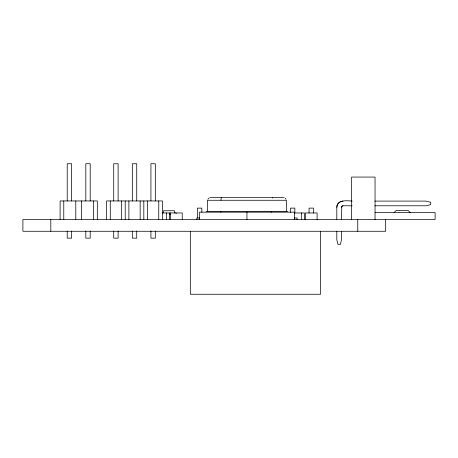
<?xml version="1.0" encoding="UTF-8"?>
<svg xmlns="http://www.w3.org/2000/svg" width="458" height="458" viewBox="0 0 458 458"><rect width="100%" height="100%" fill="white"/><g stroke="black" fill="none" stroke-linecap="round" stroke-linejoin="round"><path stroke-width="0.69" d="M341.496 219.268L341.788 206.369L342.962 205.785L352.191 205.785M336.807 219.268L336.807 207.245C337.025 199.591 347.118 200.558 352.191 201.096M336.807 207.245C336.762 203.959 339.676 201.045 342.962 201.096M341.496 207.245L341.845 206.3L342.962 205.785M163.077 212.959L163.426 210.76L174.446 210.76L174.796 212.959M220.836 211.567L220.836 212.163M207.921 199.15L208.974 198.062M394.086 212.592L396.285 210.399L408.004 210.399L410.196 212.592M209.793 197.644L284.109 197.644M374.907 201.096L426.02 201.096L430.703 202.264L430.703 204.611L426.02 205.785L374.907 205.785M206.237 211.567L287.664 211.567M375.045 212.592L435.1 212.592L435.1 219.554L22.9 219.554L22.9 231.273L385.665 231.273L385.665 219.554M162.309 212.959L182.238 212.959L182.238 219.554M294.368 212.959L304.364 212.959L304.364 219.554M169.283 214.058L170.657 214.058M199.539 217.991L196.86 217.991L196.86 219.554M294.357 217.991L297.042 217.991L297.042 219.554M175.563 212.959L175.769 212.976A1.832 1.832 0 0 1 176.445 213.205M285.174 198.24L285.981 199.15M375.045 219.554L375.045 177.074L351.607 177.074L351.607 219.554M357.761 219.554L357.761 231.273M341.496 231.284L341.496 239.769L340.328 244.452L337.981 244.452L336.807 239.769L336.807 231.284M320.554 231.273L320.554 294.259L190.328 294.259L190.328 231.273M317.108 219.554L317.108 212.959L305.389 212.959L305.389 219.554M313.449 213.033L313.449 208.121L309.053 208.121L309.053 213.033M301.438 212.959L301.438 219.554M294.843 213.033L294.843 208.121L290.452 208.121L290.452 212.329M294.357 219.554L294.357 212.163L199.539 212.163L199.539 219.554M286.45 211.567L286.45 200.266L207.451 200.266L207.451 211.567M246.948 212.163L246.948 219.554M201.829 212.329L201.829 208.121L197.432 208.121L197.432 217.945M170.519 212.959L170.519 219.554M169.494 212.959L169.494 219.554M166.563 212.959L166.563 219.554M162.424 219.554L162.424 200.947L106.617 200.947L106.617 219.554M158.76 200.947L158.76 219.554M155.319 200.947L155.319 163.741L150.928 163.741L150.928 200.947M155.319 230.998L155.319 238.154L150.928 238.154L150.928 230.998M147.482 200.947L147.482 219.554M143.823 200.947L143.823 219.554M140.159 200.947L140.159 219.554M136.719 200.947L136.719 163.741L132.322 163.741L132.322 200.947M136.719 230.998L136.719 238.154L132.322 238.154L132.322 230.998M128.881 200.947L128.881 219.554M125.217 200.947L125.217 219.554M121.553 200.947L121.553 219.554M118.112 200.947L118.112 163.741L113.721 163.741L113.721 200.947M118.112 230.998L118.112 238.154L113.721 238.154L113.721 230.998M110.275 200.947L110.275 219.554M97.314 219.554L97.314 200.947L60.107 200.947L60.107 219.554M93.65 200.947L93.65 219.554M90.209 200.947L90.209 163.741L85.812 163.741L85.812 200.947M90.209 230.998L90.209 238.154L85.812 238.154L85.812 230.998M81.638 200.947L81.638 219.554M75.782 200.947L75.782 219.554M71.603 200.947L71.603 163.741L67.212 163.741L67.212 200.947M71.603 230.998L71.603 238.154L67.212 238.154L67.212 230.998M63.771 200.947L63.771 219.554M50.804 219.554L50.804 231.273M220.985 200.266A3.698 0.447 -90 0 1 221.271 197.65M272.63 197.65A3.698 0.447 90 0 1 272.728 198.062M271.239 211.865C271.239 212.615 271.239 211.086 271.239 211.865"/></g></svg>
